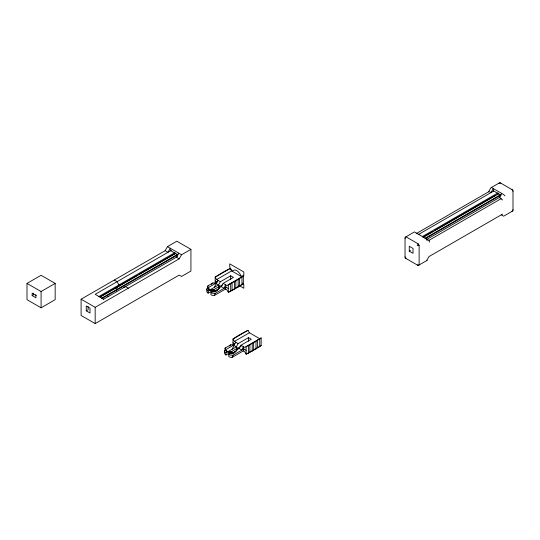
<?xml version="1.0" encoding="UTF-8"?>
<svg xmlns="http://www.w3.org/2000/svg" width="540" height="540" viewBox="0 0 540 540"><rect width="100%" height="100%" fill="white"/><g stroke="black" fill="none" stroke-linecap="round" stroke-linejoin="round"><path stroke-width="0.81" d="M219.24 286.524L213.611 289.778L210.762 289.447L210.762 290.527C214.103 293.105 221.447 289.19 218.666 284.884L208.143 290.959L208.143 293.125L212.504 290.608M237.047 348.388L231.417 351.635L228.575 351.304L228.575 352.39C231.917 354.969 239.254 351.054 236.473 346.741L225.95 352.816L225.95 354.983L229.588 352.89M209.459 289.008A3.983 2.302 0 0 0 209.459 290.196L209.459 289.656L207.536 288.326L207.374 286.18L213.003 282.926L215.851 283.257L215.851 284.344L214.34 287.381M207.333 287.435L207.536 286.274M219.281 286.349L219.078 288.326L216.122 290.689M227.131 351.466A3.983 2.302 0 0 0 227.266 352.06L227.266 351.513L225.342 350.19L225.18 348.037L230.816 344.783L233.658 345.114L233.658 346.201L232.146 349.245M225.14 349.292L225.342 348.131M237.087 348.212L236.885 350.19L233.928 352.546M228.326 288.522L225.976 287.165L215.372 293.288L214.245 295.535A4.644 2.68 0 0 1 210.958 294.752L210.958 292.586L212.274 291.823A3.983 2.302 0 0 0 217.289 289.602M246.132 350.379L243.79 349.022L233.185 355.144L232.052 357.399A4.644 2.68 0 0 1 228.771 356.609L228.771 354.443L230.087 353.687A3.983 2.302 0 0 0 235.096 351.466M218.936 288.522L219.078 288.056M236.75 350.379L236.885 349.913M217.674 281.104L217.998 280.388L215.656 283.372L218.471 284.999L220.347 281.745L230.675 275.785L233.489 277.405L223.162 283.372L221.285 286.619L219.22 287.813M214.299 295.535L225.511 289.062L225.976 287.165L225.511 284.728L224.1 288.245L221.285 286.619M235.481 342.968L235.811 342.252L233.462 345.229L236.277 346.856L238.154 343.602L248.481 337.642L251.296 339.269L240.975 345.229L239.092 348.482L237.026 349.677M232.106 357.399L243.317 350.919L243.79 349.022L243.317 346.586L241.913 350.109L239.092 348.482M165.112 250.695L167.461 246.632L176.843 241.211L190.931 249.338L190.931 271.019L181.541 276.44L179.192 275.083L95.175 323.595L81.095 315.461L81.095 299.207L165.112 250.695L167.927 252.322L170.275 248.258L170.275 250.425L178.018 254.894M178.726 253.132L176.378 257.202L179.192 258.829L181.541 254.759L190.931 249.338M405.041 238.43L405.979 236.804L418.183 243.851L419.121 245.471L419.121 264.985L417.245 264.985M418.183 243.851L417.245 245.471L419.121 245.471M426.634 260.651L428.983 256.588L502.592 214.083M488.511 191.862L490.86 187.799L499.858 182.601L513 190.188L513 210.789L503.611 216.209L501.269 214.853M501.734 193.441L499.385 197.505L502.592 199.996M512.062 211.329L513 209.702M207.536 286.544L208.42 286.079M225.342 348.401L225.18 348.037M211.761 283.831L211.43 284.182L213.003 282.926M229.237 346.046L230.816 344.783M214.34 291.283L217.202 290.068M232.146 353.14L235.008 351.925M243.344 283.642L228.326 292.316L228.326 284.722C233.537 282.17 238.552 279.288 243.344 276.055L243.344 283.642C238.552 286.875 233.537 289.757 228.326 292.316L226.922 289.872L225.511 289.062M258.653 346.943L246.132 354.173L246.132 346.586C251.343 344.027 256.358 341.152 261.158 337.912L261.158 345.499C256.358 348.739 251.343 351.614 246.132 354.173L244.728 351.736L243.317 350.919M215.298 291.053L216.128 290.527M233.105 352.91L233.935 352.39M216.756 290.209L218.194 289.332M234.563 352.073L236 351.196M27 283.406L41.081 275.279L55.161 283.406L55.161 299.666L41.081 307.8L27 299.666L27 283.406L41.081 291.539L55.161 283.406M32.164 295.603L35.917 297.769L35.917 295.346L32.164 293.18L32.164 295.603L33.575 294.793L33.575 293.173M171.383 250.331L95.175 294.327L103.619 299.207M98.51 296.737L174.987 252.585M100.447 296.622L137.592 275.177M139.05 274.334L174.744 253.732M99.968 297.162L175.716 253.429M101.675 298.161L177.741 254.246M102.047 298.559L177.795 254.826M123.64 287.644L125.516 286.565L128.338 288.191M103.201 299.45L177.491 256.554M86.258 310.858L90.011 313.025L90.011 308.144L86.258 305.978L86.258 310.858L88.135 309.771L88.135 306.524M81.095 299.207L95.175 307.334L179.192 258.829M241.94 276.865L231.613 270.904L230.202 268.468L215.183 277.135L215.183 283.21M230.202 268.468C224.991 271.019 219.976 273.901 215.183 277.135L216.594 279.578L231.613 270.904M207.947 288.9L207.947 287.82L215.851 283.257M219.044 286.834L222.676 284.735M243.344 276.055L226.922 285.538L223.162 283.372M259.747 338.728L249.419 332.762L248.015 330.325L232.99 338.999L232.99 345.067M416.178 233.624L489.065 191.545L490.941 192.632L493.283 188.561L493.283 190.735L501.032 195.203M418.183 234.637L493.702 191.038M248.015 330.325C242.804 332.883 237.789 335.759 232.99 338.999L234.401 341.435L249.419 332.762M225.754 350.764L225.754 349.677L234.711 344.507M422.246 236.621L497.995 192.888M423.461 236.932L432.932 231.464M434.383 230.621L495.565 195.298M497.023 194.461L498.481 193.617M422.975 237.472L498.724 193.738M425 238.288L500.749 194.555M425.061 238.862L500.81 195.129M236.851 348.692L241.211 346.174M426.634 239.51L500.506 196.864M409.266 251.168L413.019 253.334L413.019 248.454L409.266 246.287L409.266 251.168L410.515 250.439M427.181 260.334L418.183 265.525L405.041 257.938L405.041 237.344L414.43 231.923L428.983 240.327L501.269 198.592M261.158 337.912L244.728 347.396L240.975 345.229M259.902 346.221L261.158 345.499M215.372 293.288L214.853 293.348A4.644 2.68 0 0 1 210.958 292.586M233.185 355.144L232.659 355.205A4.644 2.68 0 0 1 228.771 354.443M498.92 183.148L500.796 183.148M210.762 290.527L213.307 290.885L214.853 290.493M228.575 352.39L231.113 352.742L232.659 352.357M491.407 187.481L503.611 194.528L504.94 195.925M238.889 285.404L243.817 288.245L243.817 284.999L242.69 283.048M167.461 246.632L181.541 254.759M216.594 279.578L220.347 281.745M215.183 280.928L217.532 282.285M213.611 289.778L215.183 290.689M234.401 341.435L238.154 343.602M232.99 342.792L234.751 343.805M114.251 280.058L117.072 281.684L118.949 284.938L118.949 286.207A6.635 3.834 60 0 0 116.6 289.541L116.761 291.04M231.417 351.635L232.997 352.546M106.556 295.34L108.722 296.595M227.266 351.513L225.342 350.19L225.14 348.212M207.333 286.349L207.947 287.82M225.342 349.103L225.754 349.677M512.062 189.648L513 191.275M405.041 256.858L405.979 258.485M428.983 240.327L429.53 242.177M426.634 238.97L427.181 240.82M237.087 349.292L236.885 347.321M219.281 287.435L219.078 285.457M209.324 289.062L209.459 289.656L207.536 288.326L207.536 287.246M259.747 339.269L259.747 346.856M257.398 340.079L257.398 347.672M255.994 341.435L255.994 349.022M253.645 342.252L253.645 349.839M252.234 343.602L252.234 351.189M249.892 344.419L249.892 352.006M248.481 337.642L248.481 341.253M248.481 345.769L248.481 353.363M241.94 277.405L241.94 284.999M239.591 278.222L239.591 285.809M238.181 279.578L238.181 287.165M235.838 280.388L235.838 287.975M234.428 281.745L234.428 289.332M232.079 282.555L232.079 290.142M231.113 351.662L231.113 353.221M230.675 275.785L230.675 279.396M230.675 283.912L230.675 291.499M230.087 353.687L229.568 351.54M213.307 289.798L213.307 291.357M212.274 291.823L211.761 289.683M95.175 307.334L95.175 323.595M41.081 291.539L41.081 307.8M36.389 295.333A4.644 2.68 0 0 1 35.647 294.779M208.143 290.959A4.644 2.68 0 0 1 206.82 288.711L206.779 291.229A4.644 2.68 0 0 0 208.143 293.125M225.95 352.816A4.644 2.68 0 0 1 224.633 350.568L224.593 353.086A4.644 2.68 0 0 0 225.95 354.983M243.817 275.238L241.94 276.325L240.84 275.69A6.635 3.834 60 0 0 236.776 270.635L235.562 270.115A6.635 3.834 60 0 0 232.713 270.999L231.613 270.365L229.736 267.111L229.736 263.858L243.817 271.991L243.817 275.238"/></g></svg>
